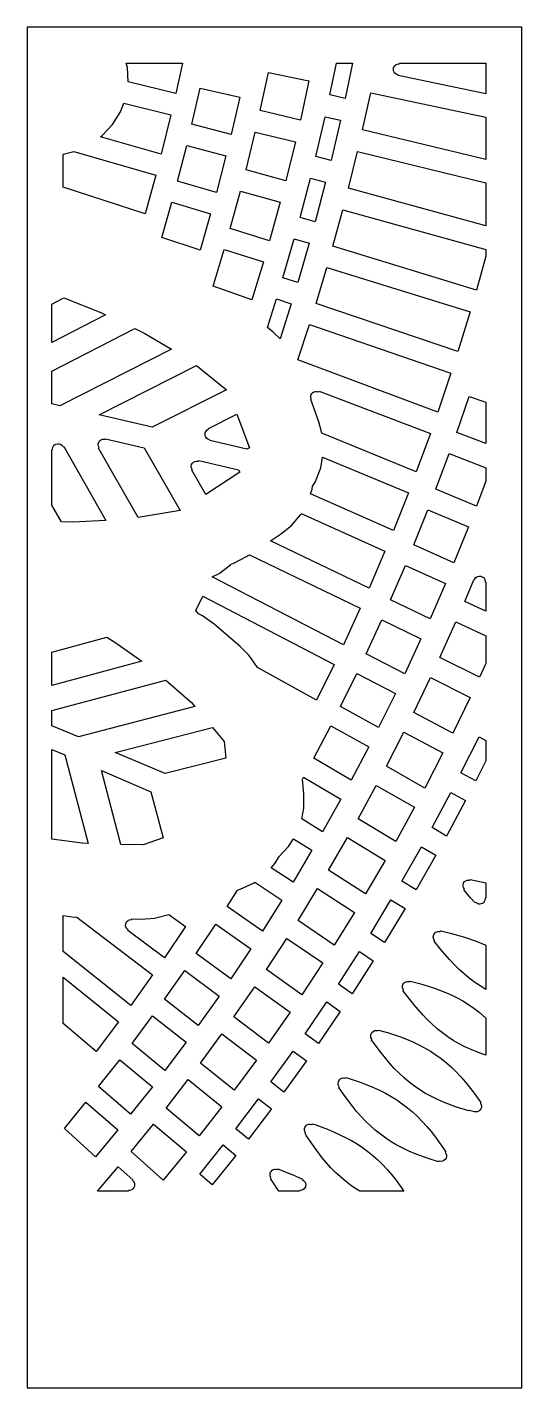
# Model space of a CAD drawing. Extents: x 0 to 400, y 0 to 1100.
import ezdxf

# ---------------------------------------------------------------- set-up
doc = ezdxf.new("R2010")
doc.units = 0
doc.layers.add('CUT', color=1, linetype='CONTINUOUS')
doc.layers.add('OUTLINE', color=7, linetype='CONTINUOUS')

msp = doc.modelspace()

# ---------------------------------------------------------------- linework, layer by layer
at = {"layer": 'CUT'}
for points in [[(81.05, 1067.4), (80.1, 1071), (125.55, 1071), (120.2, 1046.37), (81.65, 1055.86)], [(263.13, 1071), (257.22, 1042.43), (244.84, 1045.24), (250.17, 1071)], [(297.76, 1069.4), (298.47, 1069.88), (299.26, 1070.21), (300.79, 1070.45), (300.98, 1070.59), (301.14, 1071), (371, 1071), (371, 1046.19), (300.1, 1060.99), (300.11, 1061.21), (299.88, 1061.59), (298.44, 1062.14), (297.41, 1062.91), (296.86, 1063.58), (296.33, 1064.75), (296.14, 1066.02), (296.33, 1067.29), (296.89, 1068.46)], [(227.87, 1056.54), (220.92, 1024.76), (188.52, 1032.67), (195.21, 1063.49)], [(139.92, 1050.82), (171.87, 1043.48), (164.93, 1013.35), (133.23, 1021.64)], [(271.22, 1017.11), (277.78, 1047.06), (371, 1027.31), (371, 993.05)], [(78.19, 1038.65), (116.23, 1029.16), (108.46, 997.49), (59.4, 1011.41), (60.63, 1012.45), (69.09, 1021.28), (75.58, 1031.64)], [(240.97, 1027.59), (253.33, 1024.75), (245.72, 992.22), (233.46, 995.42)], [(184.49, 1015.25), (216.85, 1007.25), (209.08, 975.8), (176.99, 984.76)], [(152.98, 966.29), (121.61, 975.6), (129.04, 1004.46), (160.7, 996.08)], [(104.03, 980.48), (95.4, 949.2), (29, 970.58), (29, 997.42), (37.8, 999.49)], [(371, 939.34), (259.82, 969.79), (267.11, 999.45), (371, 974.07)], [(229.13, 977.96), (241.37, 974.72), (232.91, 942.55), (220.78, 946.15)], [(116.99, 958.62), (148.31, 949.22), (139.83, 919.79), (108.83, 930.1)], [(172.52, 967.54), (204.55, 958.49), (195.97, 927.41), (164.25, 937.39)], [(363.31, 887.36), (247.28, 922.99), (255.29, 952.31), (371, 920.26), (371, 914.78)], [(216, 928.9), (228.11, 925.27), (218.83, 893.51), (206.84, 897.5)], [(191, 910.32), (181.63, 879.65), (150.3, 890.64), (159.33, 920.39)], [(242.32, 905.72), (358.16, 869.78), (348.29, 837.69), (233.61, 876.75)], [(20, 876.2), (29.6, 881.22), (59.63, 869.32), (63.39, 867.54), (20, 845.06)], [(204.46, 848.04), (198.9, 853.51), (194.22, 857.28), (201.62, 880.47), (213.59, 876.46)], [(332.07, 788.7), (218.84, 831.12), (228.24, 859.7), (342.72, 820.35)], [(20, 795.48), (20, 821.81), (87.1, 856.3), (95.18, 852.46), (116.66, 839.82), (26.49, 793.97)], [(58.1, 786.64), (136.91, 826.39), (161.29, 806.77), (101, 776.69)], [(234.47, 805.49), (235.58, 805.23), (235.8, 805.29), (236.09, 805.62), (326.08, 771.62), (314.68, 740.46), (238.3, 771.72), (235.94, 780.93), (229.25, 798.92), (229.45, 799.04), (229.65, 799.45), (229.37, 800.9), (229.48, 802.2), (229.78, 803.03), (230.23, 803.77), (230.81, 804.42), (231.9, 805.14), (233.16, 805.51)], [(357.44, 801.53), (371, 796.75), (371, 763.34), (347.4, 772.34)], [(145.19, 774.09), (146.45, 774.98), (146.56, 775.19), (146.51, 775.63), (169.65, 787.07), (179.7, 760.03), (177.51, 758.95), (147.6, 765.89), (147.54, 766.32), (147.39, 766.49), (146, 767.07), (144.99, 767.87), (144.47, 768.55), (143.95, 769.73), (143.8, 771.02), (144.03, 772.29), (144.62, 773.44)], [(28.04, 762.11), (29, 760.91), (29.21, 760.82), (29.64, 760.88), (63.54, 701.14), (36.99, 699.86), (27.65, 700.14), (20, 713.71), (20, 758.33), (20.41, 758.49), (20.55, 758.68), (20.79, 760.2), (21.33, 761.35), (21.86, 762.02), (22.19, 762.31), (23.27, 762.98), (24.51, 763.3), (25.79, 763.26), (27, 762.85)], [(61.13, 766.91), (61.99, 766.96), (62.97, 766.86), (63.35, 767.11), (63.44, 767.31), (94.6, 759.99), (123.62, 709.4), (89.67, 703.6), (57.77, 759.55), (58.05, 759.9), (58.08, 760.13), (57.65, 761.15), (57.42, 762.41), (57.47, 763.26), (57.85, 764.47), (58.57, 765.53), (59.19, 766.09), (60.31, 766.7)], [(138.04, 749.17), (138.47, 749.27), (138.71, 749.62), (170.93, 742.04), (171.99, 740.21), (144.44, 722.09), (133.05, 741.85), (133.32, 742.19), (133.35, 742.42), (132.8, 743.86), (132.69, 745.12), (132.94, 746.38), (133.31, 747.14), (133.83, 747.83), (134.45, 748.4), (135.57, 749.01), (136.82, 749.26)], [(232.78, 732.05), (237.45, 743.74), (238.91, 752.26), (308.28, 723.65), (296.14, 693.01), (229.15, 722.78), (230.38, 726.43), (230.74, 729)], [(363.42, 712.9), (330.58, 726.5), (341.28, 755.26), (371, 743.83), (371, 732.99)], [(204.97, 690.09), (213.81, 697.19), (221.16, 705.83), (221.7, 706.78), (289.34, 676.49), (276.49, 646.41), (196.77, 684.7)], [(324.09, 709.68), (356.85, 696.01), (345.12, 666.9), (312.75, 681.38)], [(177.42, 671.96), (179.76, 673.51), (269.31, 630.2), (255.77, 600.7), (149.55, 655.59), (155.17, 658.36), (164.34, 665.33), (164.77, 665.81), (166.6, 666.33)], [(338.17, 650.29), (325.79, 621.7), (293.91, 637.03), (305.88, 664.84)], [(369.88, 653.96), (370.21, 653.17), (370.45, 651.64), (370.59, 651.45), (371, 651.29), (371, 627.77), (353.8, 635.74), (361.15, 653.27), (361.37, 653.22), (361.8, 653.38), (362.61, 654.7), (363.57, 655.56), (364.33, 655.96), (365.58, 656.27), (366.87, 656.2), (368.07, 655.77), (369.12, 655)], [(181.53, 589.42), (178.93, 592.51), (172.27, 599.27), (151.3, 617.44), (141.77, 624.2), (138.46, 625.68), (136.38, 628.32), (141.98, 640.08), (248.22, 584.82), (234.01, 555.93), (186.35, 582.34)], [(305.48, 577.32), (274.11, 593.48), (286.68, 620.78), (318.48, 605.39)], [(346.63, 619.24), (371, 607.86), (371, 585.68), (365.85, 574.45), (333.69, 590.47)], [(64.31, 606.91), (70.84, 602.88), (92.61, 587.34), (20, 567.67), (20, 594.69)], [(132.98, 553.92), (135.58, 550.83), (41.61, 526.15), (20, 535.3), (20, 547.49), (112.01, 572.1)], [(253.37, 550.78), (266.53, 577.55), (297.81, 561.32), (284.2, 533.82)], [(358.24, 558.2), (344.21, 529.22), (312.6, 546.06), (326.16, 574.28)], [(111.49, 496.54), (71.27, 513.58), (149.79, 533.92), (159.4, 522.48), (160.66, 509.04)], [(262.01, 491.22), (231.73, 508.97), (245.45, 535.17), (276.2, 518.15)], [(304.71, 530.19), (336.25, 513.28), (321.6, 484.91), (290.54, 502.56)], [(365.41, 526.27), (371, 523.37), (371, 506.94), (362.71, 490.61), (350.8, 497.16)], [(44.36, 440.19), (20, 443.56), (20, 516.07), (30.42, 511.62), (49.19, 440.06)], [(75.68, 439.36), (59.97, 499), (100.02, 481.89), (109.91, 444.61), (93.67, 438.88)], [(222.02, 460.09), (223.65, 468.67), (223.66, 479.92), (222.53, 491.95), (223.48, 493.69), (253.67, 475.89), (238.92, 449.56)], [(313.29, 469.32), (298.05, 441.57), (267.58, 459.99), (282.33, 487.02)], [(327.38, 452.89), (342.61, 481.37), (354.49, 474.79), (339.08, 446.04)], [(214.97, 408.88), (197.39, 420.5), (200.67, 424.16), (203.85, 429.56), (211.41, 437.65), (215.37, 443.92), (230.27, 434.59)], [(273.59, 399.24), (243.72, 418.41), (259.03, 444.81), (289.42, 426.34)], [(314.5, 402.48), (303.04, 409.62), (318.87, 437.45), (330.52, 430.58)], [(172.24, 403.01), (183.07, 408.1), (184.07, 408.84), (206.02, 394.27), (190.21, 369.21), (161.71, 389.12), (169.97, 402.21)], [(357.23, 410.49), (357.88, 410.45), (358.09, 410.55), (358.31, 410.92), (360.88, 410.43), (371, 408.19), (371, 396.05), (370.59, 395.89), (370.45, 395.7), (370.22, 394.2), (369.68, 393.04), (369.16, 392.39), (368.16, 391.61), (366.98, 391.16), (366.14, 391.05), (365.29, 391.1), (364.48, 391.32), (363.71, 391.69), (362.68, 392.48), (362.23, 392.49), (362.05, 392.37), (358.78, 395.98), (353.37, 402.45), (353.51, 402.61), (353.57, 403.06), (352.78, 404.39), (352.46, 405.64), (352.51, 406.93), (352.93, 408.15), (353.7, 409.2), (354.73, 409.97), (355.94, 410.42)], [(264.65, 384.37), (248.28, 357.95), (219.02, 377.82), (234.87, 403.58)], [(277.8, 367.39), (294.2, 394.54), (305.63, 387.39), (289.03, 359.98)], [(36.14, 380.76), (40.02, 380.44), (101.44, 333.87), (83.74, 309.16), (29, 352.86), (29, 381.75)], [(81.31, 377.6), (82.04, 378.05), (82.82, 378.36), (84.35, 378.56), (84.54, 378.69), (84.71, 379.1), (92.07, 378.9), (103.02, 379.61), (114.61, 382.64), (128.11, 372.97), (110.93, 347.51), (81.4, 369.8), (81.52, 370.22), (81.45, 370.44), (80.71, 371.17), (80.2, 371.86), (79.83, 372.63), (79.59, 373.88), (79.7, 375.16), (79.98, 375.96), (80.42, 376.69)], [(152.55, 374.92), (180.96, 354.97), (164.66, 330.57), (136.78, 351.15)], [(209.87, 363.37), (239.03, 343.45), (222.13, 317.72), (193.51, 338.28)], [(330.41, 368.26), (331.19, 368.66), (332.02, 368.89), (332.88, 368.96), (334, 368.85), (334.37, 369.11), (334.45, 369.31), (342.17, 367.6), (352.82, 364.66), (363.14, 361.12), (371, 357.75), (371, 321.9), (366.21, 324.84), (361.78, 327.88), (357.5, 331.14), (353.35, 334.61), (349.33, 338.28), (345.43, 342.13), (341.64, 346.15), (334.34, 354.6), (329.2, 361.04), (329.35, 361.21), (329.41, 361.65), (328.88, 362.54), (328.46, 363.76), (328.39, 364.63), (328.49, 365.49), (328.75, 366.31), (329.17, 367.07), (329.74, 367.73)], [(279.85, 345.26), (262.7, 318.55), (251.71, 326.23), (268.66, 352.69)], [(55.79, 271.99), (29, 294.58), (29, 332), (73.97, 295.93)], [(127.35, 337.33), (155.14, 316.71), (138.36, 292.99), (111.12, 314.2)], [(167.22, 299.8), (184.07, 324.21), (212.6, 303.61), (195.2, 278.58)], [(303.43, 323.96), (303.48, 324.83), (303.86, 326.06), (304.31, 326.8), (305.24, 327.72), (305.98, 328.15), (307.22, 328.52), (308.08, 328.55), (309.15, 328.42), (309.36, 328.5), (309.62, 328.86), (317.18, 326.89), (327.7, 323.69), (332.85, 321.87), (337.89, 319.89), (342.83, 317.71), (347.64, 315.33), (352.33, 312.74), (356.89, 309.91), (361.31, 306.86), (365.6, 303.58), (371, 298.91), (371, 268.86), (364.05, 271.33), (358.98, 273.42), (354.04, 275.7), (349.25, 278.19), (344.61, 280.89), (340.12, 283.81), (335.79, 286.95), (331.6, 290.3), (327.55, 293.86), (323.64, 297.61), (319.85, 301.53), (312.59, 309.86), (305.67, 318.66), (304.12, 320.76), (304.36, 321.13), (304.36, 321.36), (303.69, 322.69), (303.55, 323.11)], [(253.22, 304.22), (235.54, 278.24), (224.8, 286.17), (242.27, 311.91)], [(111.35, 256.49), (84.76, 278.31), (101.42, 300.77), (128.57, 279.52)], [(157.51, 286.12), (185.39, 264.87), (167.51, 240.57), (140.19, 262.41)], [(366.91, 225.46), (366.17, 224.41), (365.17, 223.61), (363.97, 223.13), (362.69, 223.03), (361.83, 223.17), (358.02, 224.18), (357.79, 224.2), (357.58, 224.12), (357.29, 223.78), (347.15, 226.91), (336.76, 230.8), (331.77, 233.01), (326.91, 235.41), (322.2, 238.01), (317.65, 240.81), (313.25, 243.84), (309.01, 247.07), (304.92, 250.5), (300.98, 254.14), (297.17, 257.97), (293.5, 261.97), (286.47, 270.42), (279.78, 279.34), (278.48, 281.18), (278.73, 281.56), (278.73, 281.8), (278.04, 283.18), (277.86, 284.01), (277.83, 284.89), (278.11, 286.15), (278.76, 287.27), (279.68, 288.16), (280.84, 288.74), (282.12, 288.96), (283.66, 288.79), (284.04, 289.02), (284.13, 289.22), (291.41, 287.19), (301.8, 283.73), (306.88, 281.79), (311.85, 279.68), (316.71, 277.38), (321.44, 274.89), (326.05, 272.19), (330.51, 269.26), (334.84, 266.11), (339.03, 262.74), (343.08, 259.15), (346.99, 255.34), (350.77, 251.33), (354.44, 247.14), (361.46, 238.25), (366.78, 230.7), (366.53, 230.32), (366.53, 230.09), (367.15, 228.8), (367.37, 227.54), (367.31, 226.69)], [(57.73, 243.49), (74.81, 265.27), (101.31, 243.43), (83.66, 221.09)], [(215.08, 272.24), (225.79, 264.3), (207.61, 239.06), (197.11, 247.23)], [(112.47, 226.12), (130.23, 249.13), (157.45, 227.26), (139.11, 203.69)], [(251.64, 247.41), (251.96, 248.21), (252.44, 248.93), (253.04, 249.54), (253.76, 250.02), (254.56, 250.36), (255.4, 250.52), (256.27, 250.53), (257.33, 250.36), (257.73, 250.58), (257.82, 250.78), (259.67, 250.22), (270.06, 246.72), (280.15, 242.74), (285.05, 240.51), (289.83, 238.1), (294.48, 235.5), (299, 232.69), (303.37, 229.67), (307.6, 226.43), (311.69, 222.97), (315.63, 219.3), (319.44, 215.42), (323.11, 211.34), (326.66, 207.08), (330.1, 202.65), (336.7, 193.39), (338.61, 190.45), (338.35, 190.1), (338.34, 189.87), (338.75, 188.97), (339, 188.14), (339.04, 186.86), (338.72, 185.61), (338.04, 184.5), (337.07, 183.65), (335.9, 183.12), (334.63, 182.94), (333.1, 183.16), (332.88, 183.09), (332.61, 182.75), (324.25, 185.37), (313.78, 189.22), (308.72, 191.37), (303.8, 193.7), (299.03, 196.21), (294.41, 198.91), (289.94, 201.82), (285.64, 204.93), (281.5, 208.25), (277.51, 211.77), (273.67, 215.49), (269.97, 219.38), (266.4, 223.45), (262.96, 227.67), (256.35, 236.49), (252.04, 242.85), (252.3, 243.22), (252.3, 243.45), (251.79, 244.44), (251.54, 245.27), (251.45, 246.14)], [(178.92, 201.04), (168.69, 209.44), (187.12, 233.71), (197.58, 225.53)], [(30.07, 209.76), (47.55, 230.85), (73.38, 208.44), (55.34, 186.82)], [(84.08, 190.97), (102.25, 213.26), (128.8, 190.8), (110.04, 167.98)], [(224.33, 209.7), (224.59, 210.52), (225.02, 211.27), (225.59, 211.93), (226.26, 212.46), (227.03, 212.85), (227.86, 213.09), (228.72, 213.15), (230.23, 212.91), (230.63, 213.13), (230.72, 213.32), (232.51, 212.73), (242.77, 208.97), (247.79, 206.93), (257.53, 202.41), (262.23, 199.89), (266.79, 197.18), (271.22, 194.28), (275.5, 191.16), (279.64, 187.84), (283.62, 184.3), (287.46, 180.55), (291.15, 176.6), (294.71, 172.45), (298.14, 168.13), (304.7, 159), (269, 159), (265.9, 160.92), (261.53, 163.92), (257.33, 167.13), (253.28, 170.53), (249.39, 174.13), (245.66, 177.91), (242.07, 181.88), (238.62, 186.01), (232.05, 194.69), (225.84, 203.81), (224.73, 205.56), (224.99, 205.92), (225, 206.15), (224.52, 207.14), (224.29, 207.99), (224.22, 208.84)], [(139.56, 172.82), (158.45, 196.33), (168.65, 187.92), (149.54, 164.2)], [(84.84, 160.32), (83.68, 159.78), (82.18, 159.55), (81.99, 159.41), (81.83, 159), (56.84, 159), (73.63, 178.52), (85.31, 168.13), (85.16, 167.71), (85.21, 167.49), (85.93, 166.67), (86.38, 165.94), (86.68, 165.14), (86.83, 163.89), (86.72, 163.04), (86.28, 161.86), (85.79, 161.16)], [(200.18, 176.74), (201.48, 176.74), (202.56, 176.49), (202.97, 176.7), (203.07, 176.89), (204.69, 176.31), (214.8, 172.3), (219.74, 170.14), (222.64, 168.71), (222.57, 168.5), (222.7, 168.06), (223.56, 167.48), (224.2, 166.88), (224.7, 166.17), (225.05, 165.37), (225.27, 164.08), (225.2, 163.21), (224.95, 162.37), (224.56, 161.6), (224.01, 160.92), (222.97, 160.13), (222.16, 159.79), (220.62, 159.55), (220.43, 159.41), (220.27, 159), (203.46, 159), (197.85, 167.65), (196.87, 169.27), (197.04, 169.41), (197.16, 169.85), (196.57, 171.29), (196.43, 172.58), (196.55, 173.42), (196.85, 174.25), (197.28, 174.99), (198.2, 175.91), (198.95, 176.36)]]:
    msp.add_lwpolyline(points, close=True, dxfattribs=at)
at = {"layer": 'OUTLINE'}
msp.add_lwpolyline([(0, 0), (400, 0), (400, 1100), (0, 1100)], close=True, dxfattribs=at)

doc.saveas('drawing.dxf')
